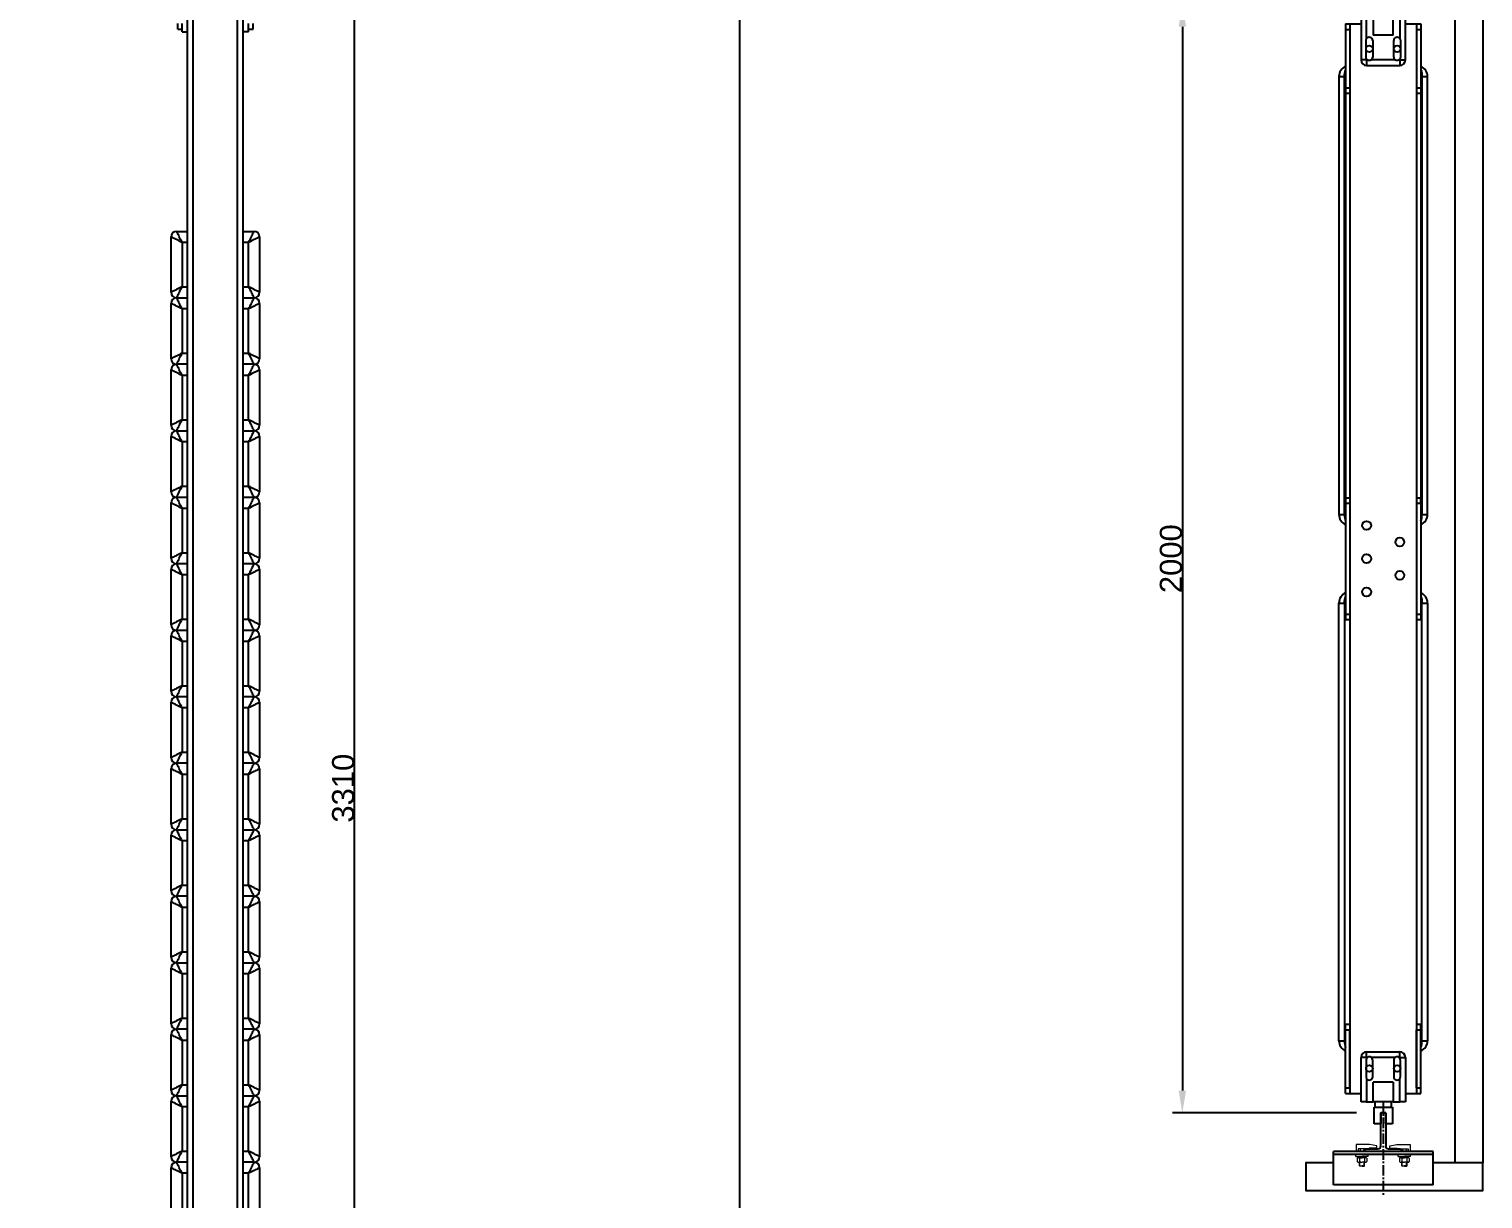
# Model space of a CAD drawing. Header units: millimetres. Extents: x 0 to 5541, y 0 to 5940.
# Drawn here: x 2917 to 5541, y 1796 to 3907 of the extents above; entities that cross this region are included whole.
import ezdxf

# ---------------------------------------------------------------- set-up
doc = ezdxf.new("R2010")
doc.units = ezdxf.units.MM
doc.set_wipeout_variables(frame=1)
doc.linetypes.add('CENTER2', pattern=[28.575, 19.05, -3.175, 3.175, -3.175])
doc.linetypes.add('CENTERX2', pattern=[4, 2.5, -0.5, 0.5, -0.5])
for name, color, linetype in [('EKSEN', 253, 'CENTERX2'), ('KABİN', 7, 'Continuous'), ('KONSOL-TIRNAK grubu', 242, 'Continuous')]:
    doc.layers.add(name, color=color, linetype=linetype)
doc.styles.get("Standard").update_dxf_attribs({"font": 'arial.ttf'})
doc.dimstyles.new('Ölçülendirme Küçük', dxfattribs={"dimscale": 100, "dimtxt": 0.4, "dimasz": 0.4, "dimexe": 0.18, "dimexo": 0.44, "dimgap": 0, "dimtad": 1, "dimdec": 0, "dimrnd": 1, "dimzin": 0, "dimdsep": 46, "dimtxsty": 'Standard', "dimcen": 0.09, "dimclrd": 60, "dimclre": 60, "dimclrt": 256, "dimadec": 0, "dimazin": 0, "dimtfac": 1, "dimtdec": 0, "dimtix": 1, "dimtofl": 0, "dimtmove": 0, "dimatfit": 3, "dimfxl": 0.75, "dimtolj": 1, "dimtzin": 0, "dimarcsym": 0})

# ---------------------------------------------------------------- blocks, each defined once
blk = doc.blocks.new('CCRay70x70x9')
at = {"layer": 'KABİN', "lineweight": 20}
for p, q in [((-57, 24.6), (-57, 48.7)), ((-59.8, 11.8), (-57, 24.6)), ((-59.8, -11.8), (-57, -24.6)), ((-57, -24.6), (-57, -48.7))]:
    blk.add_line(p, q, dxfattribs=at)
blk.add_wipeout([(-75, -90), (-130, -90), (-130, 90), (-75, 90)])
at = {"color": 4}
blk.add_lwpolyline([(0, -4.5), (-60, -4.5, 0.414214), (-65, -9.5), (-65, -30, -0.414214), (-70, -35), (-70, 35), (-70, 35, -0.414214), (-65, 30), (-65, 9.5, 0.414214), (-60, 4.5), (0, 4.5)], format="xyb", close=True, dxfattribs=at)
at = {"layer": 'EKSEN', "linetype": 'CENTER2'}
blk.add_line((20, 0), (-150, 0), dxfattribs=at)
at = {"layer": 'KABİN', "lineweight": 20}
for p, q in [((-96.5, 42.3), (-95.7, 43.1)), ((-96.5, 38.3), (-96.5, 42.3)), ((-96.5, 42.3), (-89, 42.3)), ((-96.5, 38.3), (-96.5, 34.3)), ((-96.5, 34.3), (-89, 34.3)), ((-96.5, 34.3), (-95.7, 33.5)), ((-95.7, 43.1), (-89, 43.1)), ((-95.7, 43.1), (-95.7, 38.3)), ((-95.7, 33.5), (-95.7, 38.3)), ((-95.7, 33.5), (-89, 33.5)), ((-89, 44.9), (-89, 38.3)), ((-89, 31.7), (-89, 38.3)), ((-81.9, 47.1), (-88.1, 47.1)), ((-81.9, 42.7), (-88.1, 42.7)), ((-81.9, 33.9), (-88.1, 33.9)), ((-81.9, 29.5), (-88.1, 29.5)), ((-81, 44.9), (-78.6, 44.9)), ((-81, 44.9), (-81, 38.3)), ((-78.6, 39.9), (-81, 37.2)), ((-78.6, 39.3), (-81, 36.6)), ((-81, 31.7), (-81, 38.3)), ((-81, 31.7), (-78.6, 31.7)), ((-78.6, 49.5), (-75, 49.5)), ((-78.6, 49.5), (-78.6, 38.3)), ((-78.6, 27.1), (-78.6, 38.3)), ((-78.6, 27.1), (-75, 27.1)), ((-57, 48.7), (-70, 48.7)), ((-64.9, 45.2), (-70, 45.2)), ((-64.9, 41.7), (-70, 41.7)), ((-64.9, 35), (-70, 35)), ((-64.9, 25.3), (-64.9, 45.2)), ((-64.9, 25.3), (-63.7, 25.3)), ((-63, 11.8), (-63.7, 25.3)), ((-63, 11.8), (-59.8, 11.8)), ((-64.9, -25.3), (-64.9, -45.2)), ((-64.9, -25.3), (-63.7, -25.3)), ((-63, -11.8), (-63.7, -25.3)), ((-63, -11.8), (-59.8, -11.8)), ((-96.5, -34.3), (-95.7, -33.5)), ((-96.5, -34.3), (-89, -34.3)), ((-96.5, -38.3), (-96.5, -34.3)), ((-96.5, -38.3), (-96.5, -42.3)), ((-96.5, -42.3), (-95.7, -43.1)), ((-96.5, -42.3), (-89, -42.3)), ((-95.7, -33.5), (-95.7, -38.3)), ((-95.7, -33.5), (-89, -33.5)), ((-95.7, -43.1), (-95.7, -38.3)), ((-95.7, -43.1), (-89, -43.1)), ((-89, -31.7), (-89, -38.3)), ((-89, -44.9), (-89, -38.3)), ((-81.9, -29.5), (-88.1, -29.5)), ((-81.9, -33.9), (-88.1, -33.9)), ((-81.9, -42.7), (-88.1, -42.7)), ((-81.9, -47.1), (-88.1, -47.1)), ((-81, -31.7), (-78.6, -31.7)), ((-81, -31.7), (-81, -38.3)), ((-78.6, -39.3), (-81, -36.6)), ((-78.6, -39.9), (-81, -37.2)), ((-81, -44.9), (-81, -38.3)), ((-81, -44.9), (-78.6, -44.9)), ((-78.6, -27.1), (-78.6, -38.3)), ((-78.6, -27.1), (-75, -27.1)), ((-78.6, -49.5), (-78.6, -38.3)), ((-78.6, -49.5), (-75, -49.5)), ((-64.9, -35), (-70, -35)), ((-64.9, -41.7), (-70, -41.7)), ((-64.9, -45.2), (-70, -45.2)), ((-57, -48.7), (-70, -48.7))]:
    blk.add_line(p, q, dxfattribs=at)
for centre, radius, start, end in [((-85.9, 44.9), 3.14, 135.7033, 224.2967), ((-77.8, 38.3), 11.2, 156.9925, 203.0075), ((-85.9, 31.7), 3.14, 135.7033, 224.2967), ((-84.1, 44.9), 3.14, 315.7033, 44.2967), ((-92.2, 38.3), 11.2, 336.9925, 23.0075), ((-84.1, 31.7), 3.14, 315.7033, 44.2967), ((-85.9, -31.7), 3.14, 135.7033, 224.2967), ((-77.8, -38.3), 11.2, 156.9925, 203.0075), ((-85.9, -44.9), 3.14, 135.7033, 224.2967), ((-84.1, -31.7), 3.14, 315.7033, 44.2967), ((-92.2, -38.3), 11.2, 336.9925, 23.0075), ((-84.1, -44.9), 3.14, 315.7033, 44.2967)]:
    blk.add_arc(centre, radius, start, end, dxfattribs=at)
at = {"layer": 'KONSOL-TIRNAK grubu', "linetype": 'ByBlock'}
blk.add_line((-130, -90), (-130, 90), dxfattribs=at)
at = {"layer": 'KONSOL-TIRNAK grubu'}
for p, q in [((-130, 90), (-70, 90)), ((-75, -90), (-75, 90)), ((-70, -90), (-70, 90)), ((-130, -90), (-70, -90))]:
    blk.add_line(p, q, dxfattribs=at)
blk = doc.blocks.new('*D13')
at = {"color": 60, "lineweight": -2, "transparency": 16777216}
for p, q in [((3299.4, 4192.5), (3522.3, 4192.5)), ((3504.3, 922.5), (3504.3, 4152.5)), ((3294.4, 882.5), (3522.3, 882.5))]:
    blk.add_line(p, q, dxfattribs=at)
at = {"color": 60, "transparency": 16777216}
for points in [[(3497.7, 4152.5), (3511, 4152.5), (3504.3, 4192.5)], [(3497.7, 922.5), (3511, 922.5), (3504.3, 882.5)]]:
    blk.add_solid(points, dxfattribs=at)
at = {"layer": 'DEFPOINTS', "color": 0, "transparency": 16777216}
for p in [(3255.4, 4192.5), (3504.3, 4192.5), (3250.4, 882.5)]:
    blk.add_point(p, dxfattribs=at)
at = {"transparency": 16777216, "insert": (3483.9, 2537.5), "char_height": 40, "attachment_point": 5, "rotation": 90}
blk.add_mtext('\\A1;3310', dxfattribs=at)
blk = doc.blocks.new('A$C3FE41340')
at = {"color": 7, "linetype": 'Continuous', "lineweight": 25}
for p, q in [((30, 215), (30, 3240)), ((30, 3090), (30, 3240)), ((40, 215), (40, 3240)), ((120, 215), (120, 3240)), ((130, 3090), (130, 3240)), ((12, 3095), (12, 3105)), ((20, 3095), (20, 3105)), ((140, 3095), (140, 3105)), ((148, 3095), (148, 3105)), ((12, 3095), (20, 3095)), ((20, 3090), (20, 3095)), ((20, 3090), (30, 3090)), ((130, 365), (130, 3090)), ((140, 3090), (130, 3090)), ((140, 3095), (148, 3095)), ((140, 3090), (140, 3095)), ((10, 2730), (30, 2730)), ((130, 2730), (150, 2730)), ((0, 2620), (0, 2720)), ((20, 2710), (20, 2630)), ((140, 2630), (140, 2710)), ((160, 2720), (160, 2620)), ((0, 2500), (0, 2600)), ((10, 2610), (30, 2610)), ((130, 2610), (150, 2610)), ((160, 2600), (160, 2500)), ((20, 2590), (20, 2510)), ((140, 2510), (140, 2590)), ((0, 2380), (0, 2480)), ((30, 2490), (10, 2490)), ((20, 2470), (20, 2390)), ((150, 2490), (130, 2490)), ((140, 2390), (140, 2470)), ((160, 2480), (160, 2380)), ((10, 2370), (30, 2370)), ((130, 2370), (150, 2370)), ((0, 2260), (0, 2360)), ((20, 2350), (20, 2270)), ((140, 2270), (140, 2350)), ((160, 2360), (160, 2260)), ((0, 2140), (0, 2240)), ((10, 2250), (30, 2250)), ((130, 2250), (150, 2250)), ((160, 2240), (160, 2140)), ((20, 2230), (20, 2150)), ((140, 2150), (140, 2230)), ((30, 2130), (10, 2130)), ((150, 2130), (130, 2130)), ((0, 2020), (0, 2120)), ((20, 2110), (20, 2030)), ((140, 2030), (140, 2110)), ((160, 2120), (160, 2020)), ((0, 1900), (0, 2000)), ((10, 2010), (30, 2010)), ((130, 2010), (150, 2010)), ((160, 2000), (160, 1900)), ((20, 1990), (20, 1910)), ((140, 1910), (140, 1990)), ((30, 1890), (10, 1890)), ((150, 1890), (130, 1890)), ((0, 1780), (0, 1880)), ((20, 1870), (20, 1790)), ((140, 1790), (140, 1870)), ((160, 1880), (160, 1780)), ((0, 1660), (0, 1760)), ((30, 1770), (10, 1770)), ((150, 1770), (130, 1770)), ((160, 1760), (160, 1660)), ((20, 1750), (20, 1670)), ((140, 1670), (140, 1750)), ((0, 1540), (0, 1640)), ((10, 1650), (30, 1650)), ((20, 1630), (20, 1550)), ((130, 1650), (150, 1650)), ((140, 1550), (140, 1630)), ((160, 1640), (160, 1540)), ((30, 1530), (10, 1530)), ((150, 1530), (130, 1530)), ((0, 1420), (0, 1520)), ((20, 1510), (20, 1430)), ((140, 1430), (140, 1510)), ((160, 1520), (160, 1420)), ((0, 1300), (0, 1400)), ((10, 1410), (30, 1410)), ((130, 1410), (150, 1410)), ((160, 1400), (160, 1300)), ((20, 1390), (20, 1310)), ((140, 1310), (140, 1390)), ((30, 1290), (10, 1290)), ((150, 1290), (130, 1290)), ((0, 1180), (0, 1280)), ((20, 1270), (20, 1190)), ((140, 1190), (140, 1270)), ((160, 1280), (160, 1180)), ((0, 1060), (0, 1160)), ((10, 1170), (30, 1170)), ((130, 1170), (150, 1170)), ((160, 1160), (160, 1060)), ((20, 1150), (20, 1070)), ((140, 1070), (140, 1150)), ((30, 1050), (10, 1050)), ((150, 1050), (130, 1050)), ((0, 940), (0, 1040)), ((20, 1030), (20, 950)), ((140, 950), (140, 1030)), ((160, 1040), (160, 940))]:
    blk.add_line(p, q, dxfattribs=at)
at = {"color": 8, "linetype": 'Continuous', "lineweight": 25}
for p, q in [((30, 2710), (20, 2710)), ((140, 2710), (130, 2710)), ((20, 2630), (30, 2630)), ((130, 2630), (140, 2630)), ((30, 2590), (20, 2590)), ((140, 2590), (130, 2590)), ((20, 2510), (30, 2510)), ((130, 2510), (140, 2510)), ((30, 2470), (20, 2470)), ((140, 2470), (130, 2470)), ((20, 2390), (30, 2390)), ((130, 2390), (140, 2390)), ((30, 2350), (20, 2350)), ((140, 2350), (130, 2350)), ((20, 2270), (30, 2270)), ((130, 2270), (140, 2270)), ((30, 2230), (20, 2230)), ((140, 2230), (130, 2230)), ((20, 2150), (30, 2150)), ((130, 2150), (140, 2150)), ((30, 2110), (20, 2110)), ((140, 2110), (130, 2110)), ((20, 2030), (30, 2030)), ((130, 2030), (140, 2030)), ((30, 1990), (20, 1990)), ((140, 1990), (130, 1990)), ((20, 1910), (30, 1910)), ((130, 1910), (140, 1910)), ((30, 1870), (20, 1870)), ((140, 1870), (130, 1870)), ((20, 1790), (30, 1790)), ((130, 1790), (140, 1790)), ((30, 1750), (20, 1750)), ((140, 1750), (130, 1750)), ((20, 1670), (30, 1670)), ((130, 1670), (140, 1670)), ((30, 1630), (20, 1630)), ((140, 1630), (130, 1630)), ((20, 1550), (30, 1550)), ((130, 1550), (140, 1550)), ((30, 1510), (20, 1510)), ((140, 1510), (130, 1510)), ((20, 1430), (30, 1430)), ((130, 1430), (140, 1430)), ((30, 1390), (20, 1390)), ((140, 1390), (130, 1390)), ((20, 1310), (30, 1310)), ((130, 1310), (140, 1310)), ((30, 1270), (20, 1270)), ((140, 1270), (130, 1270)), ((20, 1190), (30, 1190)), ((130, 1190), (140, 1190)), ((30, 1150), (20, 1150)), ((140, 1150), (130, 1150)), ((20, 1070), (30, 1070)), ((130, 1070), (140, 1070)), ((30, 1030), (20, 1030)), ((140, 1030), (130, 1030))]:
    blk.add_line(p, q, dxfattribs=at)
at = {"color": 7, "linetype": 'Continuous', "lineweight": 25, "flags": 128}
for points in [[(20, 2710), (18.7, 2712.6), (17.4, 2715.2), (16.2, 2717.7), (15, 2720), (13.9, 2722.2), (12.9, 2724.1), (12.1, 2725.9), (11.3, 2727.3), (10.8, 2728.5), (10.3, 2729.3), (10.1, 2729.8), (10, 2730)], [(140, 2710), (141.3, 2712.6), (142.6, 2715.2), (143.8, 2717.7), (145, 2720), (146.1, 2722.2), (147.1, 2724.1), (147.9, 2725.9), (148.7, 2727.3), (149.2, 2728.5), (149.7, 2729.3), (149.9, 2729.8), (150, 2730)], [(20, 2710), (17.4, 2711.3), (14.8, 2712.6), (12.3, 2713.8), (10, 2715), (7.8, 2716.1), (5.9, 2717.1), (4.1, 2717.9), (2.7, 2718.7), (1.5, 2719.2), (0.7, 2719.7), (0.2, 2719.9), (0, 2720)], [(160, 2720), (159.8, 2719.9), (159.3, 2719.7), (158.5, 2719.2), (157.3, 2718.7), (155.9, 2717.9), (154.1, 2717.1), (152.2, 2716.1), (150, 2715), (147.7, 2713.8), (145.2, 2712.6), (142.6, 2711.3), (140, 2710)], [(20, 2630), (17.4, 2628.7), (14.8, 2627.4), (12.3, 2626.2), (10, 2625), (7.8, 2623.9), (5.9, 2622.9), (4.1, 2622.1), (2.7, 2621.3), (1.5, 2620.8), (0.7, 2620.3), (0.2, 2620.1), (0, 2620)], [(10, 2610), (10.1, 2610.2), (10.3, 2610.7), (10.8, 2611.5), (11.3, 2612.7), (12.1, 2614.1), (12.9, 2615.9), (13.9, 2617.8), (15, 2620), (16.2, 2622.3), (17.4, 2624.8), (18.7, 2627.4), (20, 2630)], [(160, 2620), (159.8, 2620.1), (159.3, 2620.3), (158.5, 2620.8), (157.3, 2621.3), (155.9, 2622.1), (154.1, 2622.9), (152.2, 2623.9), (150, 2625), (147.7, 2626.2), (145.2, 2627.4), (142.6, 2628.7), (140, 2630)], [(150, 2610), (149.9, 2610.2), (149.7, 2610.7), (149.2, 2611.5), (148.7, 2612.7), (147.9, 2614.1), (147.1, 2615.9), (146.1, 2617.8), (145, 2620), (143.8, 2622.3), (142.6, 2624.8), (141.3, 2627.4), (140, 2630)], [(20, 2590), (17.4, 2591.3), (14.8, 2592.6), (12.3, 2593.8), (10, 2595), (7.8, 2596.1), (5.9, 2597.1), (4.1, 2597.9), (2.7, 2598.7), (1.5, 2599.2), (0.7, 2599.7), (0.2, 2599.9), (0, 2600)], [(20, 2590), (18.7, 2592.6), (17.4, 2595.2), (16.2, 2597.7), (15, 2600), (13.9, 2602.2), (12.9, 2604.1), (12.1, 2605.9), (11.3, 2607.3), (10.8, 2608.5), (10.3, 2609.3), (10.1, 2609.8), (10, 2610)], [(140, 2590), (141.3, 2592.6), (142.6, 2595.2), (143.8, 2597.7), (145, 2600), (146.1, 2602.2), (147.1, 2604.1), (147.9, 2605.9), (148.7, 2607.3), (149.2, 2608.5), (149.7, 2609.3), (149.9, 2609.8), (150, 2610)], [(160, 2600), (159.8, 2599.9), (159.3, 2599.7), (158.5, 2599.2), (157.3, 2598.7), (155.9, 2597.9), (154.1, 2597.1), (152.2, 2596.1), (150, 2595), (147.7, 2593.8), (145.2, 2592.6), (142.6, 2591.3), (140, 2590)], [(20, 2510), (17.4, 2508.7), (14.8, 2507.4), (12.3, 2506.2), (10, 2505), (7.8, 2503.9), (5.9, 2502.9), (4.1, 2502.1), (2.7, 2501.3), (1.5, 2500.8), (0.7, 2500.3), (0.2, 2500.1), (0, 2500)], [(10, 2490), (10.1, 2490.2), (10.3, 2490.7), (10.8, 2491.5), (11.3, 2492.7), (12.1, 2494.1), (12.9, 2495.9), (13.9, 2497.8), (15, 2500), (16.2, 2502.3), (17.4, 2504.8), (18.7, 2507.4), (20, 2510)], [(160, 2500), (159.8, 2500.1), (159.3, 2500.3), (158.5, 2500.8), (157.3, 2501.3), (155.9, 2502.1), (154.1, 2502.9), (152.2, 2503.9), (150, 2505), (147.7, 2506.2), (145.2, 2507.4), (142.6, 2508.7), (140, 2510)], [(150, 2490), (149.9, 2490.2), (149.7, 2490.7), (149.2, 2491.5), (148.7, 2492.7), (147.9, 2494.1), (147.1, 2495.9), (146.1, 2497.8), (145, 2500), (143.8, 2502.3), (142.6, 2504.8), (141.3, 2507.4), (140, 2510)], [(20, 2470), (17.4, 2471.3), (14.8, 2472.6), (12.3, 2473.8), (10, 2475), (7.8, 2476.1), (5.9, 2477.1), (4.1, 2477.9), (2.7, 2478.7), (1.5, 2479.2), (0.7, 2479.7), (0.2, 2479.9), (0, 2480)], [(20, 2470), (18.7, 2472.6), (17.4, 2475.2), (16.2, 2477.7), (15, 2480), (13.9, 2482.2), (12.9, 2484.1), (12.1, 2485.9), (11.3, 2487.3), (10.8, 2488.5), (10.3, 2489.3), (10.1, 2489.8), (10, 2490)], [(140, 2470), (141.3, 2472.6), (142.6, 2475.2), (143.8, 2477.7), (145, 2480), (146.1, 2482.2), (147.1, 2484.1), (147.9, 2485.9), (148.7, 2487.3), (149.2, 2488.5), (149.7, 2489.3), (149.9, 2489.8), (150, 2490)], [(160, 2480), (159.8, 2479.9), (159.3, 2479.7), (158.5, 2479.2), (157.3, 2478.7), (155.9, 2477.9), (154.1, 2477.1), (152.2, 2476.1), (150, 2475), (147.7, 2473.8), (145.2, 2472.6), (142.6, 2471.3), (140, 2470)], [(20, 2390), (17.4, 2388.7), (14.8, 2387.4), (12.3, 2386.2), (10, 2385), (7.8, 2383.9), (5.9, 2382.9), (4.1, 2382.1), (2.7, 2381.3), (1.5, 2380.8), (0.7, 2380.3), (0.2, 2380.1), (0, 2380)], [(10, 2370), (10.1, 2370.2), (10.3, 2370.7), (10.8, 2371.5), (11.3, 2372.7), (12.1, 2374.1), (12.9, 2375.9), (13.9, 2377.8), (15, 2380), (16.2, 2382.3), (17.4, 2384.8), (18.7, 2387.4), (20, 2390)], [(160, 2380), (159.8, 2380.1), (159.3, 2380.3), (158.5, 2380.8), (157.3, 2381.3), (155.9, 2382.1), (154.1, 2382.9), (152.2, 2383.9), (150, 2385), (147.7, 2386.2), (145.2, 2387.4), (142.6, 2388.7), (140, 2390)], [(150, 2370), (149.9, 2370.2), (149.7, 2370.7), (149.2, 2371.5), (148.7, 2372.7), (147.9, 2374.1), (147.1, 2375.9), (146.1, 2377.8), (145, 2380), (143.8, 2382.3), (142.6, 2384.8), (141.3, 2387.4), (140, 2390)], [(20, 2350), (18.7, 2352.6), (17.4, 2355.2), (16.2, 2357.7), (15, 2360), (13.9, 2362.2), (12.9, 2364.1), (12.1, 2365.9), (11.3, 2367.3), (10.8, 2368.5), (10.3, 2369.3), (10.1, 2369.8), (10, 2370)], [(140, 2350), (141.3, 2352.6), (142.6, 2355.2), (143.8, 2357.7), (145, 2360), (146.1, 2362.2), (147.1, 2364.1), (147.9, 2365.9), (148.7, 2367.3), (149.2, 2368.5), (149.7, 2369.3), (149.9, 2369.8), (150, 2370)], [(20, 2350), (17.4, 2351.3), (14.8, 2352.6), (12.3, 2353.8), (10, 2355), (7.8, 2356.1), (5.9, 2357.1), (4.1, 2357.9), (2.7, 2358.7), (1.5, 2359.2), (0.7, 2359.7), (0.2, 2359.9), (0, 2360)], [(160, 2360), (159.8, 2359.9), (159.3, 2359.7), (158.5, 2359.2), (157.3, 2358.7), (155.9, 2357.9), (154.1, 2357.1), (152.2, 2356.1), (150, 2355), (147.7, 2353.8), (145.2, 2352.6), (142.6, 2351.3), (140, 2350)], [(20, 2270), (17.4, 2268.7), (14.8, 2267.4), (12.3, 2266.2), (10, 2265), (7.8, 2263.9), (5.9, 2262.9), (4.1, 2262.1), (2.7, 2261.3), (1.5, 2260.8), (0.7, 2260.3), (0.2, 2260.1), (0, 2260)], [(10, 2250), (10.1, 2250.2), (10.3, 2250.7), (10.8, 2251.5), (11.3, 2252.7), (12.1, 2254.1), (12.9, 2255.9), (13.9, 2257.8), (15, 2260), (16.2, 2262.3), (17.4, 2264.8), (18.7, 2267.4), (20, 2270)], [(160, 2260), (159.8, 2260.1), (159.3, 2260.3), (158.5, 2260.8), (157.3, 2261.3), (155.9, 2262.1), (154.1, 2262.9), (152.2, 2263.9), (150, 2265), (147.7, 2266.2), (145.2, 2267.4), (142.6, 2268.7), (140, 2270)], [(150, 2250), (149.9, 2250.2), (149.7, 2250.7), (149.2, 2251.5), (148.7, 2252.7), (147.9, 2254.1), (147.1, 2255.9), (146.1, 2257.8), (145, 2260), (143.8, 2262.3), (142.6, 2264.8), (141.3, 2267.4), (140, 2270)], [(20, 2230), (17.4, 2231.3), (14.8, 2232.6), (12.3, 2233.8), (10, 2235), (7.8, 2236.1), (5.9, 2237.1), (4.1, 2237.9), (2.7, 2238.7), (1.5, 2239.2), (0.7, 2239.7), (0.2, 2239.9), (0, 2240)], [(20, 2230), (18.7, 2232.6), (17.4, 2235.2), (16.2, 2237.7), (15, 2240), (13.9, 2242.2), (12.9, 2244.1), (12.1, 2245.9), (11.3, 2247.3), (10.8, 2248.5), (10.3, 2249.3), (10.1, 2249.8), (10, 2250)], [(140, 2230), (141.3, 2232.6), (142.6, 2235.2), (143.8, 2237.7), (145, 2240), (146.1, 2242.2), (147.1, 2244.1), (147.9, 2245.9), (148.7, 2247.3), (149.2, 2248.5), (149.7, 2249.3), (149.9, 2249.8), (150, 2250)], [(160, 2240), (159.8, 2239.9), (159.3, 2239.7), (158.5, 2239.2), (157.3, 2238.7), (155.9, 2237.9), (154.1, 2237.1), (152.2, 2236.1), (150, 2235), (147.7, 2233.8), (145.2, 2232.6), (142.6, 2231.3), (140, 2230)], [(20, 2150), (17.4, 2148.7), (14.8, 2147.4), (12.3, 2146.2), (10, 2145), (7.8, 2143.9), (5.9, 2142.9), (4.1, 2142.1), (2.7, 2141.3), (1.5, 2140.8), (0.7, 2140.3), (0.2, 2140.1), (0, 2140)], [(10, 2130), (10.1, 2130.2), (10.3, 2130.7), (10.8, 2131.5), (11.3, 2132.7), (12.1, 2134.1), (12.9, 2135.9), (13.9, 2137.8), (15, 2140), (16.2, 2142.3), (17.4, 2144.8), (18.7, 2147.4), (20, 2150)], [(20, 2110), (18.7, 2112.6), (17.4, 2115.2), (16.2, 2117.7), (15, 2120), (13.9, 2122.2), (12.9, 2124.1), (12.1, 2125.9), (11.3, 2127.3), (10.8, 2128.5), (10.3, 2129.3), (10.1, 2129.8), (10, 2130)], [(160, 2140), (159.8, 2140.1), (159.3, 2140.3), (158.5, 2140.8), (157.3, 2141.3), (155.9, 2142.1), (154.1, 2142.9), (152.2, 2143.9), (150, 2145), (147.7, 2146.2), (145.2, 2147.4), (142.6, 2148.7), (140, 2150)], [(150, 2130), (149.9, 2130.2), (149.7, 2130.7), (149.2, 2131.5), (148.7, 2132.7), (147.9, 2134.1), (147.1, 2135.9), (146.1, 2137.8), (145, 2140), (143.8, 2142.3), (142.6, 2144.8), (141.3, 2147.4), (140, 2150)], [(140, 2110), (141.3, 2112.6), (142.6, 2115.2), (143.8, 2117.7), (145, 2120), (146.1, 2122.2), (147.1, 2124.1), (147.9, 2125.9), (148.7, 2127.3), (149.2, 2128.5), (149.7, 2129.3), (149.9, 2129.8), (150, 2130)], [(20, 2110), (17.4, 2111.3), (14.8, 2112.6), (12.3, 2113.8), (10, 2115), (7.8, 2116.1), (5.9, 2117.1), (4.1, 2117.9), (2.7, 2118.7), (1.5, 2119.2), (0.7, 2119.7), (0.2, 2119.9), (0, 2120)], [(160, 2120), (159.8, 2119.9), (159.3, 2119.7), (158.5, 2119.2), (157.3, 2118.7), (155.9, 2117.9), (154.1, 2117.1), (152.2, 2116.1), (150, 2115), (147.7, 2113.8), (145.2, 2112.6), (142.6, 2111.3), (140, 2110)], [(20, 2030), (17.4, 2028.7), (14.8, 2027.4), (12.3, 2026.2), (10, 2025), (7.8, 2023.9), (5.9, 2022.9), (4.1, 2022.1), (2.7, 2021.3), (1.5, 2020.8), (0.7, 2020.3), (0.2, 2020.1), (0, 2020)], [(10, 2010), (10.1, 2010.2), (10.3, 2010.7), (10.8, 2011.5), (11.3, 2012.7), (12.1, 2014.1), (12.9, 2015.9), (13.9, 2017.8), (15, 2020), (16.2, 2022.3), (17.4, 2024.8), (18.7, 2027.4), (20, 2030)], [(160, 2020), (159.8, 2020.1), (159.3, 2020.3), (158.5, 2020.8), (157.3, 2021.3), (155.9, 2022.1), (154.1, 2022.9), (152.2, 2023.9), (150, 2025), (147.7, 2026.2), (145.2, 2027.4), (142.6, 2028.7), (140, 2030)], [(150, 2010), (149.9, 2010.2), (149.7, 2010.7), (149.2, 2011.5), (148.7, 2012.7), (147.9, 2014.1), (147.1, 2015.9), (146.1, 2017.8), (145, 2020), (143.8, 2022.3), (142.6, 2024.8), (141.3, 2027.4), (140, 2030)], [(20, 1990), (17.4, 1991.3), (14.8, 1992.6), (12.3, 1993.8), (10, 1995), (7.8, 1996.1), (5.9, 1997.1), (4.1, 1997.9), (2.7, 1998.7), (1.5, 1999.2), (0.7, 1999.7), (0.2, 1999.9), (0, 2000)], [(20, 1990), (18.7, 1992.6), (17.4, 1995.2), (16.2, 1997.7), (15, 2000), (13.9, 2002.2), (12.9, 2004.1), (12.1, 2005.9), (11.3, 2007.3), (10.8, 2008.5), (10.3, 2009.3), (10.1, 2009.8), (10, 2010)], [(140, 1990), (141.3, 1992.6), (142.6, 1995.2), (143.8, 1997.7), (145, 2000), (146.1, 2002.2), (147.1, 2004.1), (147.9, 2005.9), (148.7, 2007.3), (149.2, 2008.5), (149.7, 2009.3), (149.9, 2009.8), (150, 2010)], [(160, 2000), (159.8, 1999.9), (159.3, 1999.7), (158.5, 1999.2), (157.3, 1998.7), (155.9, 1997.9), (154.1, 1997.1), (152.2, 1996.1), (150, 1995), (147.7, 1993.8), (145.2, 1992.6), (142.6, 1991.3), (140, 1990)], [(20, 1910), (17.4, 1908.7), (14.8, 1907.4), (12.3, 1906.2), (10, 1905), (7.8, 1903.9), (5.9, 1902.9), (4.1, 1902.1), (2.7, 1901.3), (1.5, 1900.8), (0.7, 1900.3), (0.2, 1900.1), (0, 1900)], [(10, 1890), (10.1, 1890.2), (10.3, 1890.7), (10.8, 1891.5), (11.3, 1892.7), (12.1, 1894.1), (12.9, 1895.9), (13.9, 1897.8), (15, 1900), (16.2, 1902.3), (17.4, 1904.8), (18.7, 1907.4), (20, 1910)], [(20, 1870), (18.7, 1872.6), (17.4, 1875.2), (16.2, 1877.7), (15, 1880), (13.9, 1882.2), (12.9, 1884.1), (12.1, 1885.9), (11.3, 1887.3), (10.8, 1888.5), (10.3, 1889.3), (10.1, 1889.8), (10, 1890)], [(160, 1900), (159.8, 1900.1), (159.3, 1900.3), (158.5, 1900.8), (157.3, 1901.3), (155.9, 1902.1), (154.1, 1902.9), (152.2, 1903.9), (150, 1905), (147.7, 1906.2), (145.2, 1907.4), (142.6, 1908.7), (140, 1910)], [(150, 1890), (149.9, 1890.2), (149.7, 1890.7), (149.2, 1891.5), (148.7, 1892.7), (147.9, 1894.1), (147.1, 1895.9), (146.1, 1897.8), (145, 1900), (143.8, 1902.3), (142.6, 1904.8), (141.3, 1907.4), (140, 1910)], [(140, 1870), (141.3, 1872.6), (142.6, 1875.2), (143.8, 1877.7), (145, 1880), (146.1, 1882.2), (147.1, 1884.1), (147.9, 1885.9), (148.7, 1887.3), (149.2, 1888.5), (149.7, 1889.3), (149.9, 1889.8), (150, 1890)], [(20, 1870), (17.4, 1871.3), (14.8, 1872.6), (12.3, 1873.8), (10, 1875), (7.8, 1876.1), (5.9, 1877.1), (4.1, 1877.9), (2.7, 1878.7), (1.5, 1879.2), (0.7, 1879.7), (0.2, 1879.9), (0, 1880)], [(160, 1880), (159.8, 1879.9), (159.3, 1879.7), (158.5, 1879.2), (157.3, 1878.7), (155.9, 1877.9), (154.1, 1877.1), (152.2, 1876.1), (150, 1875), (147.7, 1873.8), (145.2, 1872.6), (142.6, 1871.3), (140, 1870)], [(20, 1790), (17.4, 1788.7), (14.8, 1787.4), (12.3, 1786.2), (10, 1785), (7.8, 1783.9), (5.9, 1782.9), (4.1, 1782.1), (2.7, 1781.3), (1.5, 1780.8), (0.7, 1780.3), (0.2, 1780.1), (0, 1780)], [(10, 1770), (10.1, 1770.2), (10.3, 1770.7), (10.8, 1771.5), (11.3, 1772.7), (12.1, 1774.1), (12.9, 1775.9), (13.9, 1777.8), (15, 1780), (16.2, 1782.3), (17.4, 1784.8), (18.7, 1787.4), (20, 1790)], [(160, 1780), (159.8, 1780.1), (159.3, 1780.3), (158.5, 1780.8), (157.3, 1781.3), (155.9, 1782.1), (154.1, 1782.9), (152.2, 1783.9), (150, 1785), (147.7, 1786.2), (145.2, 1787.4), (142.6, 1788.7), (140, 1790)], [(150, 1770), (149.9, 1770.2), (149.7, 1770.7), (149.2, 1771.5), (148.7, 1772.7), (147.9, 1774.1), (147.1, 1775.9), (146.1, 1777.8), (145, 1780), (143.8, 1782.3), (142.6, 1784.8), (141.3, 1787.4), (140, 1790)], [(20, 1750), (17.4, 1751.3), (14.8, 1752.6), (12.3, 1753.8), (10, 1755), (7.8, 1756.1), (5.9, 1757.1), (4.1, 1757.9), (2.7, 1758.7), (1.5, 1759.2), (0.7, 1759.7), (0.2, 1759.9), (0, 1760)], [(20, 1750), (18.7, 1752.6), (17.4, 1755.2), (16.2, 1757.7), (15, 1760), (13.9, 1762.2), (12.9, 1764.1), (12.1, 1765.9), (11.3, 1767.3), (10.8, 1768.5), (10.3, 1769.3), (10.1, 1769.8), (10, 1770)], [(140, 1750), (141.3, 1752.6), (142.6, 1755.2), (143.8, 1757.7), (145, 1760), (146.1, 1762.2), (147.1, 1764.1), (147.9, 1765.9), (148.7, 1767.3), (149.2, 1768.5), (149.7, 1769.3), (149.9, 1769.8), (150, 1770)], [(160, 1760), (159.8, 1759.9), (159.3, 1759.7), (158.5, 1759.2), (157.3, 1758.7), (155.9, 1757.9), (154.1, 1757.1), (152.2, 1756.1), (150, 1755), (147.7, 1753.8), (145.2, 1752.6), (142.6, 1751.3), (140, 1750)], [(20, 1670), (17.4, 1668.7), (14.8, 1667.4), (12.3, 1666.2), (10, 1665), (7.8, 1663.9), (5.9, 1662.9), (4.1, 1662.1), (2.7, 1661.3), (1.5, 1660.8), (0.7, 1660.3), (0.2, 1660.1), (0, 1660)], [(10, 1650), (10.1, 1650.2), (10.3, 1650.7), (10.8, 1651.5), (11.3, 1652.7), (12.1, 1654.1), (12.9, 1655.9), (13.9, 1657.8), (15, 1660), (16.2, 1662.3), (17.4, 1664.8), (18.7, 1667.4), (20, 1670)], [(160, 1660), (159.8, 1660.1), (159.3, 1660.3), (158.5, 1660.8), (157.3, 1661.3), (155.9, 1662.1), (154.1, 1662.9), (152.2, 1663.9), (150, 1665), (147.7, 1666.2), (145.2, 1667.4), (142.6, 1668.7), (140, 1670)], [(150, 1650), (149.9, 1650.2), (149.7, 1650.7), (149.2, 1651.5), (148.7, 1652.7), (147.9, 1654.1), (147.1, 1655.9), (146.1, 1657.8), (145, 1660), (143.8, 1662.3), (142.6, 1664.8), (141.3, 1667.4), (140, 1670)], [(20, 1630), (17.4, 1631.3), (14.8, 1632.6), (12.3, 1633.8), (10, 1635), (7.8, 1636.1), (5.9, 1637.1), (4.1, 1637.9), (2.7, 1638.7), (1.5, 1639.2), (0.7, 1639.7), (0.2, 1639.9), (0, 1640)], [(20, 1630), (18.7, 1632.6), (17.4, 1635.2), (16.2, 1637.7), (15, 1640), (13.9, 1642.2), (12.9, 1644.1), (12.1, 1645.9), (11.3, 1647.3), (10.8, 1648.5), (10.3, 1649.3), (10.1, 1649.8), (10, 1650)], [(140, 1630), (141.3, 1632.6), (142.6, 1635.2), (143.8, 1637.7), (145, 1640), (146.1, 1642.2), (147.1, 1644.1), (147.9, 1645.9), (148.7, 1647.3), (149.2, 1648.5), (149.7, 1649.3), (149.9, 1649.8), (150, 1650)], [(160, 1640), (159.8, 1639.9), (159.3, 1639.7), (158.5, 1639.2), (157.3, 1638.7), (155.9, 1637.9), (154.1, 1637.1), (152.2, 1636.1), (150, 1635), (147.7, 1633.8), (145.2, 1632.6), (142.6, 1631.3), (140, 1630)], [(20, 1550), (17.4, 1548.7), (14.8, 1547.4), (12.3, 1546.2), (10, 1545), (7.8, 1543.9), (5.9, 1542.9), (4.1, 1542.1), (2.7, 1541.3), (1.5, 1540.8), (0.7, 1540.3), (0.2, 1540.1), (0, 1540)], [(10, 1530), (10.1, 1530.2), (10.3, 1530.7), (10.8, 1531.5), (11.3, 1532.7), (12.1, 1534.1), (12.9, 1535.9), (13.9, 1537.8), (15, 1540), (16.2, 1542.3), (17.4, 1544.8), (18.7, 1547.4), (20, 1550)], [(160, 1540), (159.8, 1540.1), (159.3, 1540.3), (158.5, 1540.8), (157.3, 1541.3), (155.9, 1542.1), (154.1, 1542.9), (152.2, 1543.9), (150, 1545), (147.7, 1546.2), (145.2, 1547.4), (142.6, 1548.7), (140, 1550)], [(150, 1530), (149.9, 1530.2), (149.7, 1530.7), (149.2, 1531.5), (148.7, 1532.7), (147.9, 1534.1), (147.1, 1535.9), (146.1, 1537.8), (145, 1540), (143.8, 1542.3), (142.6, 1544.8), (141.3, 1547.4), (140, 1550)], [(20, 1510), (18.7, 1512.6), (17.4, 1515.2), (16.2, 1517.7), (15, 1520), (13.9, 1522.2), (12.9, 1524.1), (12.1, 1525.9), (11.3, 1527.3), (10.8, 1528.5), (10.3, 1529.3), (10.1, 1529.8), (10, 1530)], [(140, 1510), (141.3, 1512.6), (142.6, 1515.2), (143.8, 1517.7), (145, 1520), (146.1, 1522.2), (147.1, 1524.1), (147.9, 1525.9), (148.7, 1527.3), (149.2, 1528.5), (149.7, 1529.3), (149.9, 1529.8), (150, 1530)], [(20, 1510), (17.4, 1511.3), (14.8, 1512.6), (12.3, 1513.8), (10, 1515), (7.8, 1516.1), (5.9, 1517.1), (4.1, 1517.9), (2.7, 1518.7), (1.5, 1519.2), (0.7, 1519.7), (0.2, 1519.9), (0, 1520)], [(160, 1520), (159.8, 1519.9), (159.3, 1519.7), (158.5, 1519.2), (157.3, 1518.7), (155.9, 1517.9), (154.1, 1517.1), (152.2, 1516.1), (150, 1515), (147.7, 1513.8), (145.2, 1512.6), (142.6, 1511.3), (140, 1510)], [(20, 1430), (17.4, 1428.7), (14.8, 1427.4), (12.3, 1426.2), (10, 1425), (7.8, 1423.9), (5.9, 1422.9), (4.1, 1422.1), (2.7, 1421.3), (1.5, 1420.8), (0.7, 1420.3), (0.2, 1420.1), (0, 1420)], [(10, 1410), (10.1, 1410.2), (10.3, 1410.7), (10.8, 1411.5), (11.3, 1412.7), (12.1, 1414.1), (12.9, 1415.9), (13.9, 1417.8), (15, 1420), (16.2, 1422.3), (17.4, 1424.8), (18.7, 1427.4), (20, 1430)], [(160, 1420), (159.8, 1420.1), (159.3, 1420.3), (158.5, 1420.8), (157.3, 1421.3), (155.9, 1422.1), (154.1, 1422.9), (152.2, 1423.9), (150, 1425), (147.7, 1426.2), (145.2, 1427.4), (142.6, 1428.7), (140, 1430)], [(150, 1410), (149.9, 1410.2), (149.7, 1410.7), (149.2, 1411.5), (148.7, 1412.7), (147.9, 1414.1), (147.1, 1415.9), (146.1, 1417.8), (145, 1420), (143.8, 1422.3), (142.6, 1424.8), (141.3, 1427.4), (140, 1430)], [(20, 1390), (17.4, 1391.3), (14.8, 1392.6), (12.3, 1393.8), (10, 1395), (7.8, 1396.1), (5.9, 1397.1), (4.1, 1397.9), (2.7, 1398.7), (1.5, 1399.2), (0.7, 1399.7), (0.2, 1399.9), (0, 1400)], [(20, 1390), (18.7, 1392.6), (17.4, 1395.2), (16.2, 1397.7), (15, 1400), (13.9, 1402.2), (12.9, 1404.1), (12.1, 1405.9), (11.3, 1407.3), (10.8, 1408.5), (10.3, 1409.3), (10.1, 1409.8), (10, 1410)], [(140, 1390), (141.3, 1392.6), (142.6, 1395.2), (143.8, 1397.7), (145, 1400), (146.1, 1402.2), (147.1, 1404.1), (147.9, 1405.9), (148.7, 1407.3), (149.2, 1408.5), (149.7, 1409.3), (149.9, 1409.8), (150, 1410)], [(160, 1400), (159.8, 1399.9), (159.3, 1399.7), (158.5, 1399.2), (157.3, 1398.7), (155.9, 1397.9), (154.1, 1397.1), (152.2, 1396.1), (150, 1395), (147.7, 1393.8), (145.2, 1392.6), (142.6, 1391.3), (140, 1390)], [(20, 1310), (17.4, 1308.7), (14.8, 1307.4), (12.3, 1306.2), (10, 1305), (7.8, 1303.9), (5.9, 1302.9), (4.1, 1302.1), (2.7, 1301.3), (1.5, 1300.8), (0.7, 1300.3), (0.2, 1300.1), (0, 1300)], [(10, 1290), (10.1, 1290.2), (10.3, 1290.7), (10.8, 1291.5), (11.3, 1292.7), (12.1, 1294.1), (12.9, 1295.9), (13.9, 1297.8), (15, 1300), (16.2, 1302.3), (17.4, 1304.8), (18.7, 1307.4), (20, 1310)], [(20, 1270), (18.7, 1272.6), (17.4, 1275.2), (16.2, 1277.7), (15, 1280), (13.9, 1282.2), (12.9, 1284.1), (12.1, 1285.9), (11.3, 1287.3), (10.8, 1288.5), (10.3, 1289.3), (10.1, 1289.8), (10, 1290)], [(160, 1300), (159.8, 1300.1), (159.3, 1300.3), (158.5, 1300.8), (157.3, 1301.3), (155.9, 1302.1), (154.1, 1302.9), (152.2, 1303.9), (150, 1305), (147.7, 1306.2), (145.2, 1307.4), (142.6, 1308.7), (140, 1310)], [(150, 1290), (149.9, 1290.2), (149.7, 1290.7), (149.2, 1291.5), (148.7, 1292.7), (147.9, 1294.1), (147.1, 1295.9), (146.1, 1297.8), (145, 1300), (143.8, 1302.3), (142.6, 1304.8), (141.3, 1307.4), (140, 1310)], [(140, 1270), (141.3, 1272.6), (142.6, 1275.2), (143.8, 1277.7), (145, 1280), (146.1, 1282.2), (147.1, 1284.1), (147.9, 1285.9), (148.7, 1287.3), (149.2, 1288.5), (149.7, 1289.3), (149.9, 1289.8), (150, 1290)], [(20, 1270), (17.4, 1271.3), (14.8, 1272.6), (12.3, 1273.8), (10, 1275), (7.8, 1276.1), (5.9, 1277.1), (4.1, 1277.9), (2.7, 1278.7), (1.5, 1279.2), (0.7, 1279.7), (0.2, 1279.9), (0, 1280)], [(160, 1280), (159.8, 1279.9), (159.3, 1279.7), (158.5, 1279.2), (157.3, 1278.7), (155.9, 1277.9), (154.1, 1277.1), (152.2, 1276.1), (150, 1275), (147.7, 1273.8), (145.2, 1272.6), (142.6, 1271.3), (140, 1270)], [(20, 1190), (17.4, 1188.7), (14.8, 1187.4), (12.3, 1186.2), (10, 1185), (7.8, 1183.9), (5.9, 1182.9), (4.1, 1182.1), (2.7, 1181.3), (1.5, 1180.8), (0.7, 1180.3), (0.2, 1180.1), (0, 1180)], [(10, 1170), (10.1, 1170.2), (10.3, 1170.7), (10.8, 1171.5), (11.3, 1172.7), (12.1, 1174.1), (12.9, 1175.9), (13.9, 1177.8), (15, 1180), (16.2, 1182.3), (17.4, 1184.8), (18.7, 1187.4), (20, 1190)], [(160, 1180), (159.8, 1180.1), (159.3, 1180.3), (158.5, 1180.8), (157.3, 1181.3), (155.9, 1182.1), (154.1, 1182.9), (152.2, 1183.9), (150, 1185), (147.7, 1186.2), (145.2, 1187.4), (142.6, 1188.7), (140, 1190)], [(150, 1170), (149.9, 1170.2), (149.7, 1170.7), (149.2, 1171.5), (148.7, 1172.7), (147.9, 1174.1), (147.1, 1175.9), (146.1, 1177.8), (145, 1180), (143.8, 1182.3), (142.6, 1184.8), (141.3, 1187.4), (140, 1190)], [(20, 1150), (17.4, 1151.3), (14.8, 1152.6), (12.3, 1153.8), (10, 1155), (7.8, 1156.1), (5.9, 1157.1), (4.1, 1157.9), (2.7, 1158.7), (1.5, 1159.2), (0.7, 1159.7), (0.2, 1159.9), (0, 1160)], [(20, 1150), (18.7, 1152.6), (17.4, 1155.2), (16.2, 1157.7), (15, 1160), (13.9, 1162.2), (12.9, 1164.1), (12.1, 1165.9), (11.3, 1167.3), (10.8, 1168.5), (10.3, 1169.3), (10.1, 1169.8), (10, 1170)], [(140, 1150), (141.3, 1152.6), (142.6, 1155.2), (143.8, 1157.7), (145, 1160), (146.1, 1162.2), (147.1, 1164.1), (147.9, 1165.9), (148.7, 1167.3), (149.2, 1168.5), (149.7, 1169.3), (149.9, 1169.8), (150, 1170)], [(160, 1160), (159.8, 1159.9), (159.3, 1159.7), (158.5, 1159.2), (157.3, 1158.7), (155.9, 1157.9), (154.1, 1157.1), (152.2, 1156.1), (150, 1155), (147.7, 1153.8), (145.2, 1152.6), (142.6, 1151.3), (140, 1150)], [(20, 1070), (17.4, 1068.7), (14.8, 1067.4), (12.3, 1066.2), (10, 1065), (7.8, 1063.9), (5.9, 1062.9), (4.1, 1062.1), (2.7, 1061.3), (1.5, 1060.8), (0.7, 1060.3), (0.2, 1060.1), (0, 1060)], [(10, 1050), (10.1, 1050.2), (10.3, 1050.7), (10.8, 1051.5), (11.3, 1052.7), (12.1, 1054.1), (12.9, 1055.9), (13.9, 1057.8), (15, 1060), (16.2, 1062.3), (17.4, 1064.8), (18.7, 1067.4), (20, 1070)], [(20, 1030), (18.7, 1032.6), (17.4, 1035.2), (16.2, 1037.7), (15, 1040), (13.9, 1042.2), (12.9, 1044.1), (12.1, 1045.9), (11.3, 1047.3), (10.8, 1048.5), (10.3, 1049.3), (10.1, 1049.8), (10, 1050)], [(160, 1060), (159.8, 1060.1), (159.3, 1060.3), (158.5, 1060.8), (157.3, 1061.3), (155.9, 1062.1), (154.1, 1062.9), (152.2, 1063.9), (150, 1065), (147.7, 1066.2), (145.2, 1067.4), (142.6, 1068.7), (140, 1070)], [(150, 1050), (149.9, 1050.2), (149.7, 1050.7), (149.2, 1051.5), (148.7, 1052.7), (147.9, 1054.1), (147.1, 1055.9), (146.1, 1057.8), (145, 1060), (143.8, 1062.3), (142.6, 1064.8), (141.3, 1067.4), (140, 1070)], [(140, 1030), (141.3, 1032.6), (142.6, 1035.2), (143.8, 1037.7), (145, 1040), (146.1, 1042.2), (147.1, 1044.1), (147.9, 1045.9), (148.7, 1047.3), (149.2, 1048.5), (149.7, 1049.3), (149.9, 1049.8), (150, 1050)], [(20, 1030), (17.4, 1031.3), (14.8, 1032.6), (12.3, 1033.8), (10, 1035), (7.8, 1036.1), (5.9, 1037.1), (4.1, 1037.9), (2.7, 1038.7), (1.5, 1039.2), (0.7, 1039.7), (0.2, 1039.9), (0, 1040)], [(160, 1040), (159.8, 1039.9), (159.3, 1039.7), (158.5, 1039.2), (157.3, 1038.7), (155.9, 1037.9), (154.1, 1037.1), (152.2, 1036.1), (150, 1035), (147.7, 1033.8), (145.2, 1032.6), (142.6, 1031.3), (140, 1030)]]:
    blk.add_lwpolyline(points, dxfattribs=at)
at = {"color": 7, "linetype": 'Continuous', "lineweight": 25}
for centre, start, end in [((10, 2720), 90, 180), ((150, 2720), 0, 90), ((10, 2620), 180, 270), ((10, 2600), 90, 180), ((150, 2620), 270, 0), ((150, 2600), 0, 90), ((10, 2500), 180, 270), ((150, 2500), 270, 0), ((10, 2480), 90, 180), ((150, 2480), 0, 90), ((10, 2380), 180, 270), ((10, 2360), 90, 180), ((150, 2380), 270, 0), ((150, 2360), 0, 90), ((10, 2260), 180, 270), ((150, 2260), 270, 0), ((10, 2240), 90, 180), ((150, 2240), 0, 90), ((10, 2140), 180, 270), ((10, 2120), 90, 180), ((150, 2140), 270, 0), ((150, 2120), 0, 90), ((10, 2020), 180, 270), ((10, 2000), 90, 180), ((150, 2020), 270, 0), ((150, 2000), 0, 90), ((10, 1900), 180, 270), ((10, 1880), 90, 180), ((150, 1900), 270, 0), ((150, 1880), 0, 90), ((10, 1780), 180, 270), ((10, 1760), 90, 180), ((150, 1780), 270, 0), ((150, 1760), 0, 90), ((10, 1660), 180, 270), ((150, 1660), 270, 0), ((10, 1640), 90, 180), ((150, 1640), 0, 90), ((10, 1540), 180, 270), ((10, 1520), 90, 180), ((150, 1540), 270, 0), ((150, 1520), 0, 90), ((10, 1420), 180, 270), ((150, 1420), 270, 0), ((10, 1400), 90, 180), ((150, 1400), 0, 90), ((10, 1300), 180, 270), ((10, 1280), 90, 180), ((150, 1300), 270, 0), ((150, 1280), 0, 90), ((10, 1180), 180, 270), ((10, 1160), 90, 180), ((150, 1180), 270, 0), ((150, 1160), 0, 90), ((10, 1060), 180, 270), ((10, 1040), 90, 180), ((150, 1060), 270, 0), ((150, 1040), 0, 90)]:
    blk.add_arc(centre, 10, start, end, dxfattribs=at)
blk = doc.blocks.new('*D21')
at = {"color": 60, "lineweight": -2, "transparency": 16777216}
for p, q in [((5312.9, 3951.7), (4980.7, 3951.7)), ((4998.7, 3911.7), (4998.7, 1991.7)), ((5312.9, 1951.7), (4980.7, 1951.7))]:
    blk.add_line(p, q, dxfattribs=at)
at = {"color": 60, "transparency": 16777216}
for points in [[(4992, 3911.7), (5005.4, 3911.7), (4998.7, 3951.7)], [(4992, 1991.7), (5005.4, 1991.7), (4998.7, 1951.7)]]:
    blk.add_solid(points, dxfattribs=at)
at = {"layer": 'DEFPOINTS', "color": 0, "transparency": 16777216}
for p in [(5356.9, 3951.7), (4998.7, 1951.7), (5356.9, 1951.7)]:
    blk.add_point(p, dxfattribs=at)
at = {"transparency": 16777216, "insert": (4978.3, 2951.7), "char_height": 40, "attachment_point": 5, "rotation": 90}
blk.add_mtext('\\A1;2000', dxfattribs=at)
blk = doc.blocks.new('A$C0EF7659A')
at = {"color": 7, "linetype": 'Continuous', "lineweight": 25}
for centre in [(8, 68), (68, 68), (128, 68), (38, 8), (98, 8)]:
    blk.add_circle(centre, 8, dxfattribs=at)
blk = doc.blocks.new('*U31')
at = {"color": 7, "linetype": 'Continuous', "lineweight": 25}
for p, q in [((0, 160), (790, 160)), ((0, 160), (0, 150)), ((790, 160), (790, 150)), ((1740, 160), (950, 160)), ((950, 160), (950, 150)), ((1740, 160), (1740, 150)), ((-95, 148), (-95, 140)), ((-95, 148), (-85, 148)), ((1835, 140), (-95, 140)), ((-95, 140), (-95, 120)), ((-85, 148), (-85, 140)), ((-85, 148), (20, 148)), ((-85, 140), (20, 140)), ((790, 150), (0, 150)), ((20, 148), (20, 140)), ((20, 148), (30, 148)), ((30, 148), (30, 140)), ((760, 148), (760, 140)), ((770, 148), (760, 148)), ((770, 148), (770, 140)), ((1825, 148), (770, 148)), ((1825, 140), (770, 140)), ((950, 150), (1740, 150)), ((970, 148), (970, 140)), ((970, 148), (980, 148)), ((980, 148), (980, 140)), ((1710, 148), (1710, 140)), ((1720, 148), (1710, 148)), ((1720, 148), (1720, 140)), ((1835, 148), (1825, 148)), ((1825, 148), (1825, 140)), ((1835, 148), (1835, 140)), ((1835, 140), (1835, 120)), ((-110, 120), (-30, 120)), ((-110, 110), (-110, 120)), ((-68.3, 110), (-110, 110)), ((-110, 110), (-110, 98)), ((-35, 111), (-65, 111)), ((-30, 110), (-31.7, 110)), ((-30, 110), (-30, 120)), ((-30, 110), (-20, 110)), ((-30, 108.3), (-30, 110)), ((-20, 110), (-20, 50)), ((1770, 110), (1760, 110)), ((1760, 110), (1760, 50)), ((1850, 120), (1770, 120)), ((1770, 110), (1770, 120)), ((1770, 110), (1771.7, 110)), ((1770, 108.3), (1770, 110)), ((1775, 111), (1805, 111)), ((1808.3, 110), (1850, 110)), ((1850, 110), (1850, 120)), ((1850, 110), (1850, 98)), ((-110, 95), (-120, 95)), ((-110, 98), (-75, 98)), ((-110, 62), (-110, 98)), ((-75, 62), (-75, 98)), ((-65, 99), (-35, 99)), ((-30, 58.3), (-30, 101.7)), ((1770, 58.3), (1770, 101.7)), ((1805, 99), (1775, 99)), ((1850, 98), (1815, 98)), ((1815, 62), (1815, 98)), ((1850, 62), (1850, 98)), ((1850, 95), (1860, 95)), ((-120, 65), (-110, 65)), ((-75, 62), (-110, 62)), ((-110, 62), (-110, 50)), ((-35, 61), (-65, 61)), ((1775, 61), (1805, 61)), ((1815, 62), (1850, 62)), ((1860, 65), (1850, 65)), ((1850, 62), (1850, 50)), ((-110, 50), (-68.3, 50)), ((-110, 40), (-110, 50)), ((-30, 40), (-110, 40)), ((-95, 40), (-95, 20)), ((-65, 49), (-35, 49)), ((-31.7, 50), (-30, 50)), ((-30, 50), (-30, 51.7)), ((-30, 50), (-20, 50)), ((-30, 50), (-30, 40)), ((1770, 50), (1760, 50)), ((1770, 50), (1770, 51.7)), ((1771.7, 50), (1770, 50)), ((1770, 50), (1770, 40)), ((1770, 40), (1850, 40)), ((1805, 49), (1775, 49)), ((1850, 50), (1808.3, 50)), ((1835, 40), (1835, 20)), ((1850, 40), (1850, 50)), ((1835, 20), (-95, 20)), ((-95, 20), (-95, 12)), ((-95, 12), (-85, 12)), ((-85, 20), (-85, 12)), ((-85, 20), (20, 20)), ((-85, 12), (20, 12)), ((0, 10), (790, 10)), ((0, 10), (0, 0)), ((20, 20), (20, 12)), ((20, 12), (30, 12)), ((30, 20), (30, 12)), ((760, 20), (760, 12)), ((770, 12), (760, 12)), ((770, 20), (770, 12)), ((1825, 20), (770, 20)), ((1825, 12), (770, 12)), ((790, 10), (790, 0)), ((1740, 10), (950, 10)), ((950, 10), (950, 0)), ((970, 20), (970, 12)), ((970, 12), (980, 12)), ((980, 20), (980, 12)), ((1710, 20), (1710, 12)), ((1720, 12), (1710, 12)), ((1720, 20), (1720, 12)), ((1740, 10), (1740, 0)), ((1825, 20), (1825, 12)), ((1835, 12), (1825, 12)), ((1835, 20), (1835, 12)), ((790, 0), (0, 0)), ((950, 0), (1740, 0))]:
    blk.add_line(p, q, dxfattribs=at)
at = {"color": 8, "linetype": 'Continuous', "lineweight": 25}
for p, q in [((0, 150), (0, 148)), ((790, 150), (790, 148)), ((950, 150), (950, 148)), ((1740, 150), (1740, 148)), ((0, 12), (0, 10)), ((790, 12), (790, 10)), ((950, 12), (950, 10)), ((1740, 12), (1740, 10))]:
    blk.add_line(p, q, dxfattribs=at)
at = {"color": 2, "linetype": 'Continuous', "lineweight": 25, "true_color": 0xf1eb1f}
for p, q in [((-150, 96.5), (-120, 96.5)), ((-150, 84.5), (-150, 96.5)), ((-130, 84.5), (-150, 84.5)), ((-130, 75.5), (-130, 84.5)), ((-120, 96.5), (-120, 63.5)), ((1860, 96.5), (1860, 63.5)), ((1890, 96.5), (1860, 96.5)), ((1870, 75.5), (1870, 84.5)), ((1870, 84.5), (1890, 84.5)), ((1890, 84.5), (1890, 96.5)), ((-150, 63.5), (-150, 75.5)), ((-150, 75.5), (-130, 75.5)), ((-120, 63.5), (-150, 63.5)), ((1860, 63.5), (1890, 63.5)), ((1890, 75.5), (1870, 75.5)), ((1890, 63.5), (1890, 75.5))]:
    blk.add_line(p, q, dxfattribs=at)
at = {"color": 7, "linetype": 'Continuous', "lineweight": 25}
for centre in [(-50, 105), (1790, 105), (-50, 55), (1790, 55)]:
    blk.add_circle(centre, 6, dxfattribs=at)
for centre, radius, start, end in [((0, 140), 20, 90, 156.4218), ((790, 140), 20, 23.5782, 90), ((950, 140), 20, 90, 156.4218), ((1740, 140), 20, 23.5782, 90), ((-65, 105), 6, 123.5573, 270), ((-35, 105), 6, 33.5573, 56.4427), ((-30, 110), 10, 0, 90), ((1770, 110), 10, 90, 180), ((1775, 105), 6, 123.5573, 146.4427), ((1805, 105), 6, 270, 56.4427), ((-35, 105), 6, 270, 326.4427), ((1775, 105), 6, 213.5573, 270), ((-65, 55), 6, 90, 236.4427), ((-35, 55), 6, 33.5573, 90), ((1775, 55), 6, 90, 146.4427), ((1805, 55), 6, 303.5573, 90), ((-35, 55), 6, 303.5573, 326.4427), ((-30, 50), 10, 270, 0), ((1770, 50), 10, 180, 270), ((1775, 55), 6, 213.5573, 236.4427), ((0, 20), 20, 203.5782, 270), ((790, 20), 20, 270, 336.4218), ((950, 20), 20, 203.5782, 270), ((1740, 20), 20, 270, 336.4218)]:
    blk.add_arc(centre, radius, start, end, dxfattribs=at)
at = {"color": 8, "linetype": 'Continuous', "lineweight": 25}
for centre, start_param, end_param in [((0, 140), 1.570796, 2.214297), ((950, 140), 1.570796, 2.214297), ((0, 20), 4.068888, 4.712389), ((950, 20), 4.068888, 4.712389)]:
    blk.add_ellipse(centre, major_axis=(20, 0), ratio=0.5, start_param=start_param, end_param=end_param, dxfattribs=at)
at = {"color": 8, "linetype": 'Continuous', "lineweight": 25, "extrusion": (0, 0, -1)}
for centre, start_param, end_param in [((790, 140), 1.570796, 2.214297), ((1740, 140), 1.570796, 2.214297), ((790, 20), 4.068888, 4.712389), ((1740, 20), 4.068888, 4.712389)]:
    blk.add_ellipse(centre, major_axis=(-20, 0), ratio=0.5, start_param=start_param, end_param=end_param, dxfattribs=at)
at = {"color": 7, "linetype": 'Continuous', "lineweight": 25}
for points, knots in [([(-65, 111), (-65.7, 110.9), (-66.9, 110.8), (-67.9, 110.3), (-68.3, 110)], [0, 0, 0, 0, 0.574869, 1, 1, 1, 1]), ([(-31.7, 110), (-32.3, 110.3), (-33.3, 110.9), (-34.5, 111), (-35, 111)], [0, 0, 0, 0, 0.574889, 1, 1, 1, 1]), ([(-30, 101.7), (-29.7, 102.3), (-29, 103.5), (-28.9, 105.5), (-29.3, 107.2), (-29.8, 108), (-30, 108.3)], [0, 0, 0, 0, 0.287552, 0.575089, 0.861887, 1, 1, 1, 1]), ([(1770, 101.7), (1769.7, 102.3), (1769, 103.5), (1768.9, 105.5), (1769.3, 107.2), (1769.8, 108), (1770, 108.3)], [0, 0, 0, 0, 0.287552, 0.575089, 0.861887, 1, 1, 1, 1]), ([(1771.7, 110), (1772.3, 110.3), (1773.3, 110.9), (1774.5, 111), (1775, 111)], [0, 0, 0, 0, 0.574889, 1, 1, 1, 1]), ([(1805, 111), (1805.7, 110.9), (1806.9, 110.8), (1807.9, 110.3), (1808.3, 110)], [0, 0, 0, 0, 0.574869, 1, 1, 1, 1]), ([(-30, 51.7), (-29.7, 52.3), (-29, 53.5), (-28.9, 55.5), (-29.3, 57.2), (-29.8, 58), (-30, 58.3)], [0, 0, 0, 0, 0.287552, 0.575089, 0.861887, 1, 1, 1, 1]), ([(1770, 51.7), (1769.7, 52.3), (1769, 53.5), (1768.9, 55.5), (1769.3, 57.2), (1769.8, 58), (1770, 58.3)], [0, 0, 0, 0, 0.287552, 0.575089, 0.861887, 1, 1, 1, 1]), ([(-68.3, 50), (-67.7, 49.7), (-66.7, 49.1), (-65.5, 49), (-65, 49)], [0, 0, 0, 0, 0.574891, 1, 1, 1, 1]), ([(-35, 49), (-34.3, 49.1), (-33.1, 49.2), (-32.1, 49.7), (-31.7, 50)], [0, 0, 0, 0, 0.574867, 1, 1, 1, 1]), ([(1775, 49), (1774.3, 49.1), (1773.1, 49.2), (1772.1, 49.7), (1771.7, 50)], [0, 0, 0, 0, 0.574867, 1, 1, 1, 1]), ([(1808.3, 50), (1807.7, 49.7), (1806.7, 49.1), (1805.5, 49), (1805, 49)], [0, 0, 0, 0, 0.574891, 1, 1, 1, 1])]:
    blk.add_open_spline(points, degree=3, knots=knots, dxfattribs=at)
blk.add_blockref('A$C0EF7659A', (802, 42))

msp = doc.modelspace()

# ---------------------------------------------------------------- linework, layer by layer
for points in [[(4200, 0), (4200, 5940), (0, 5940), (0, 0)], [(5541.351, 1861.682), (5491.351, 1861.682), (5491.351, 4041.682), (5541.351, 4041.682)], [(5541.351, 1861.682), (5221.351, 1861.682), (5221.351, 1811.682), (5541.351, 1811.682)]]:
    msp.add_lwpolyline(points, close=True)

# ---------------------------------------------------------------- block references
msp.add_blockref('A$C3FE41340', (3172.913, 812.457))

# ---------------------------------------------------------------- dimensions: what is measured, and where the dimension line sits
dim = msp.add_linear_dim(base=(3504.329, 4192.457), p1=(3250.413, 882.457), p2=(3255.413, 4192.457), angle=90, dimstyle='Ölçülendirme Küçük')
dim.commit()
dim.dimension.update_dxf_attribs({"geometry": '*D13', "text_midpoint": (3483.893, 2537.457)})

# ---------------------------------------------------------------- next in the draw order: block references
at = {"rotation": 90}
msp.add_blockref('CCRay70x70x9', (5361.351, 1951.682), dxfattribs=at)

# ---------------------------------------------------------------- next in the draw order: block references
msp.add_blockref('*U31', (5441.351, 2081.682), dxfattribs=at)

# ---------------------------------------------------------------- next in the draw order: dimensions: what is measured, and where the dimension line sits
dim = msp.add_linear_dim(base=(4998.687, 1951.682), p1=(5356.851, 3951.682), p2=(5356.851, 1951.682), angle=90, dimstyle='Ölçülendirme Küçük')
dim.commit()
dim.dimension.update_dxf_attribs({"geometry": '*D21', "text_midpoint": (4978.264, 2951.682)})

doc.saveas('drawing.dxf')
